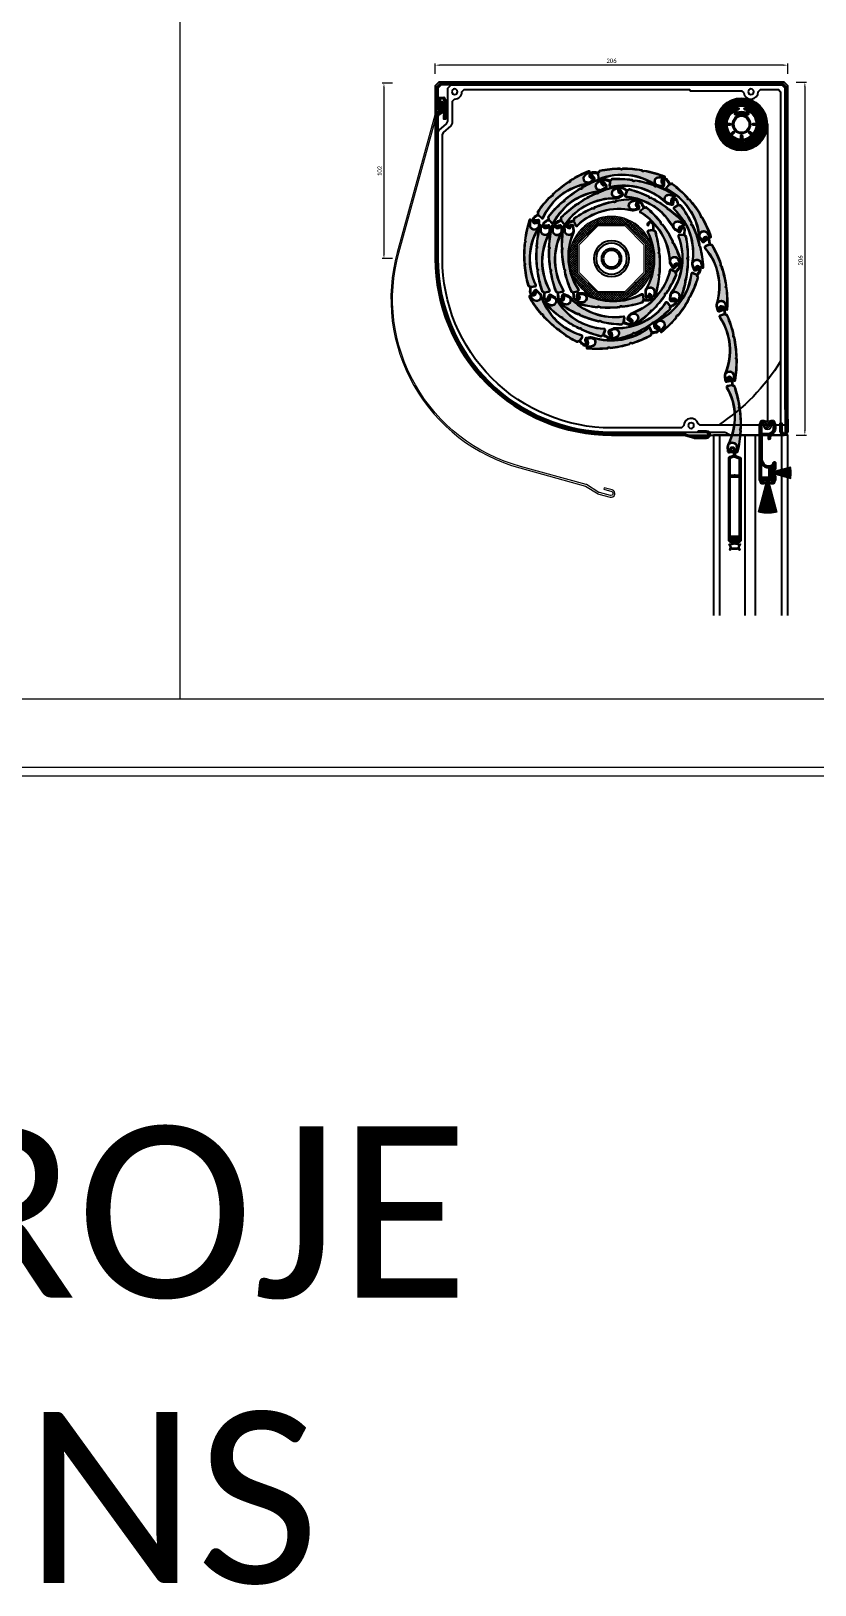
# Model space of a CAD drawing. Header units: millimetres. Extents: x 0 to 7790, y 0 to 17467.
# Drawn here: x 458 to 916, y 11000 to 11908 of the extents above; entities that cross this region are included whole.
import ezdxf

# ---------------------------------------------------------------- set-up
doc = ezdxf.new("R2010")
doc.units = ezdxf.units.MM
doc.header["$PDMODE"] = 35
doc.layers.get('0').update_dxf_attribs({"lineweight": 15})
for name, color, linetype, lineweight in [('_MB_kreskowanie_konstrukcje_0.09', 250, 'Continuous', 9), ('_MB_kreskowanie_pancerz_0.09', 137, 'Continuous', 9), ('_MB_kreskowanie_profile_0.09', 7, 'Continuous', 9), ('_MB_kreskowanie_tworzywo_0.09', 34, 'Continuous', 9), ('_MB_kreskowanie_uszczelki_0.09', 252, 'Continuous', 9), ('_MB_profile_0.25', 7, 'Continuous', 25), ('_MB_profile_stal_0.15', 181, 'Continuous', 15), ('_MB_profile_tworzywo_0.15', 33, 'Continuous', 15), ('_MB_ramka_0.15', 124, 'Continuous', 15), ('_MB_siatka_moskitiery_0.09', 141, 'Continuous', 9), ('_MB_solid', 7, 'Continuous', 9), ('_MB_tekst_0.25', 40, 'Continuous', 25), ('_MB_uszczelki_0.15', 140, 'Continuous', 15), ('_MB_wymiar_detal_0.09', 94, 'Continuous', 9)]:
    doc.layers.add(name, color=color, linetype=linetype, lineweight=lineweight)
doc.layers.add('_MB_pomocnicze_niedrukowane', color=220, linetype='Continuous', lineweight=15, plot=False)
doc.styles.add('_MB_Calibri_Light_2.5', font='calibril.ttf', dxfattribs={"height": 2.5})
doc.dimstyles.new('_MB_detal', dxfattribs={"dimscale": 10, "dimtxt": 2.5, "dimasz": 2.5, "dimexe": 1, "dimexo": 1, "dimgap": 1.25, "dimtad": 1, "dimdsep": 46, "dimtxsty": '_MB_Calibri_Light_2.5', "dimcen": -2.5, "dimclrd": 256, "dimclre": 256, "dimclrt": 40, "dimazin": 0, "dimtfac": 0.2, "dimtmove": 1, "dimatfit": 1, "dimfxl": 5, "dimfxlon": 1, "dimtolj": 1, "dimlwd": -1, "dimlwe": -1, "dimarcsym": 0})

# ---------------------------------------------------------------- blocks, each defined once
blk = doc.blocks.new('*D443')
at = {"layer": '_MB_wymiar_detal_0.09', "transparency": 16777216}
for p, q in [((905.39, 11878.01), (911.39, 11878.01)), ((910.39, 11875.51), (910.39, 11674.51)), ((905.39, 11672.01), (911.39, 11672.01))]:
    blk.add_line(p, q, dxfattribs=at)
for points in [[(909.97, 11875.51), (910.8, 11875.51), (910.39, 11878.01)], [(909.97, 11674.51), (910.8, 11674.51), (910.39, 11672.01)]]:
    blk.add_solid(points, dxfattribs=at)
at = {"layer": 'Defpoints', "color": 0, "transparency": 16777216}
for p in [(898.39, 11878.01), (898.19, 11672.01), (910.39, 11672.01)]:
    blk.add_point(p, dxfattribs=at)
at = {"layer": '_MB_wymiar_detal_0.09', "color": 40, "transparency": 16777216, "insert": (907.86, 11773.96), "char_height": 2.5, "attachment_point": 5, "rotation": 90, "style": '_MB_Calibri_Light_2.5'}
blk.add_mtext('206', dxfattribs=at)
blk = doc.blocks.new('*D444')
at = {"layer": '_MB_wymiar_detal_0.09', "transparency": 16777216}
for p, q in [((694.39, 11883.01), (694.39, 11889.01)), ((897.89, 11888.01), (696.89, 11888.01)), ((900.39, 11883.01), (900.39, 11889.01))]:
    blk.add_line(p, q, dxfattribs=at)
for points in [[(696.89, 11888.43), (696.89, 11887.59), (694.39, 11888.01)], [(897.89, 11888.43), (897.89, 11887.59), (900.39, 11888.01)]]:
    blk.add_solid(points, dxfattribs=at)
at = {"layer": 'Defpoints', "color": 0, "transparency": 16777216}
for p in [(694.39, 11888.01), (694.39, 11876.01), (900.39, 11876.01)]:
    blk.add_point(p, dxfattribs=at)
at = {"layer": '_MB_wymiar_detal_0.09', "color": 40, "transparency": 16777216, "insert": (797.39, 11890.54), "char_height": 2.5, "attachment_point": 5, "style": '_MB_Calibri_Light_2.5'}
blk.add_mtext('206', dxfattribs=at)
blk = doc.blocks.new('*D445')
at = {"layer": '_MB_wymiar_detal_0.09', "transparency": 16777216}
for p, q in [((669.39, 11877.46), (663.39, 11877.46)), ((664.39, 11874.96), (664.39, 11777.51)), ((669.39, 11775.01), (663.39, 11775.01))]:
    blk.add_line(p, q, dxfattribs=at)
for points in [[(663.97, 11874.96), (664.8, 11874.96), (664.39, 11877.46)], [(663.97, 11777.51), (664.8, 11777.51), (664.39, 11775.01)]]:
    blk.add_solid(points, dxfattribs=at)
at = {"layer": 'Defpoints', "color": 0, "transparency": 16777216}
for p in [(698.89, 11877.46), (664.39, 11775.01), (694.94, 11775.01)]:
    blk.add_point(p, dxfattribs=at)
at = {"layer": '_MB_wymiar_detal_0.09', "color": 40, "transparency": 16777216, "insert": (661.86, 11826.23), "char_height": 2.5, "attachment_point": 5, "rotation": 90, "style": '_MB_Calibri_Light_2.5'}
blk.add_mtext('102', dxfattribs=at)
blk = doc.blocks.new("-BSP'205")
at = {"layer": '_MB_profile_0.25'}
blk.add_lwpolyline([(2.5, -206), (2, -206), (0, -204), (0, -2), (2, 0), (204, 0), (206, -2), (206, -103, -0.414214), (103, -206), (33.63, -206)], format="xyb", close=True, dxfattribs=at)
for points in [[(33.9, -206), (34.13, -205.87), (36.27, -204.63), (36.77, -204.5), (103, -204.5, 0.414214), (204.5, -103), (204.5, -29.55), (203.81, -28.03), (199.39, -24.23), (198.7, -22.71), (198.7, -3.5), (196.7, -1.5), (54.7, -1.5), (3.5, -1.5), (1.5, -3.5), (1.5, -27.3), (1.5, -205.5)], [(1.5, -200.22), (51.15, -200.22), (52.39, -199.28, -0.86563), (60.78, -200.5), (62.08, -201.82), (103, -201.82, 0.414214), (201.82, -103), (201.82, -30.78), (201.12, -29.26), (196.71, -25.46), (196.02, -23.94), (196.02, -11.08), (194.7, -9.78, -0.414214), (190.42, -5.5), (189.12, -4.18), (57.48, -4.18), (57.28, -4.38), (57.28, -4.78), (57.08, -4.98), (27.03, -4.98), (25.74, -6.1, -0.931945), (17.22, -5.5), (15.92, -4.18), (5.48, -4.18), (4.18, -5.48), (4.18, -24.52), (4.18, -200.22)], [(4.18, -162.9), (4.25, -162.9, 0.114034), (40.54, -200.15), (40.54, -200.22)]]:
    blk.add_lwpolyline(points, format="xyb", dxfattribs=at)
for centre, radius in [((21.5, -5.5), 1.65), ((194.7, -5.5), 1.65), ((103, -103), 10.4), ((103, -103), 9), ((103, -103), 5.9), ((103, -103), 4.81), ((56.5, -200.5), 1.65)]:
    blk.add_circle(centre, radius, dxfattribs=at)
blk.add_ellipse((2.03, -200.82), major_axis=(-0.224, 0.448), ratio=0.999239, start_param=5.819964, end_param=5.836808, dxfattribs=at)
blk = doc.blocks.new("-SK'G'205_a")
at = {"layer": '_MB_kreskowanie_profile_0.09'}
h = blk.add_hatch(dxfattribs=at)
h.set_pattern_fill('JIS_WOOD', color=256, scale=0.5)
h.set_pattern_definition([(45, (-102.45, 102.45), (-25, 25), [])])
edge = h.paths.add_edge_path()
edge.add_line((101.5, 99.5), (101.5, 86.95))
edge.add_line((101.5, 86.95), (101.19, 86.46))
edge.add_line((101.19, 86.46), (100.61, 86.52))
edge.add_line((100.61, 86.52), (100.41, 87.07))
edge.add_line((100.41, 87.07), (101.44, 91.73))
edge.add_line((101.44, 91.73), (100.53, 94.18))
edge.add_line((100.53, 94.18), (97.93, 94.35))
edge.add_line((97.93, 94.35), (96.71, 92.04))
edge.add_line((96.71, 92.04), (96.99, 81.44))
edge.add_line((96.99, 81.44), (97.94, 81.47))
edge.add_line((97.94, 81.47), (97.66, 92.07))
edge.add_line((97.66, 92.07), (98.39, 93.52))
edge.add_line((98.39, 93.52), (99.97, 93.41))
edge.add_line((99.97, 93.41), (100.52, 91.94))
edge.add_line((100.52, 91.94), (99.49, 87.27))
edge.add_arc((100.95, 86.95), 1.5, 167.53933, 360)
edge.add_line((102.45, 86.95), (102.45, 99.89))
edge.add_line((102.45, 99.89), (99.89, 102.45))
edge.add_line((99.89, 102.45), (-99.89, 102.45))
edge.add_line((-99.89, 102.45), (-102.45, 99.89))
edge.add_line((-102.45, 99.89), (-102.45, -86.81))
edge.add_line((-102.45, -86.81), (-102.45, -86.83))
edge.add_line((-102.45, -86.83), (-102.92, -93.5))
edge.add_line((-102.92, -93.5), (-103, -94.05))
edge.add_line((-103, -94.05), (-103, -100.8))
edge.add_arc((-100.8, -100.8), 2.2, 180, 360)
edge.add_line((-98.6, -100.8), (-98.6, -96))
edge.add_line((-98.6, -96), (-99.55, -96))
edge.add_line((-99.55, -96), (-99.55, -100.8))
edge.add_line((-99.55, -100.8), (-100.18, -101.88))
edge.add_line((-100.18, -101.88), (-101.43, -101.88))
edge.add_line((-101.43, -101.88), (-102.05, -100.8))
edge.add_line((-102.05, -100.8), (-102.05, -94.05))
edge.add_line((-102.05, -94.05), (-102.01, -93.77))
edge.add_line((-102.01, -93.77), (-101.54, -87.1))
edge.add_line((-101.54, -87.1), (-101.5, -86.81))
edge.add_line((-101.5, -86.81), (-101.5, 99.5))
edge.add_line((-101.5, 99.5), (-99.5, 101.5))
edge.add_line((-99.5, 101.5), (99.5, 101.5))
edge.add_line((99.5, 101.5), (101.5, 99.5))
at = {"layer": '_MB_solid'}
h = blk.add_hatch(color=256, dxfattribs=at)
h.dxf.hatch_style = 1
edge = h.paths.add_edge_path()
edge.add_line((101.5, 99.5), (101.5, 86.95))
edge.add_line((101.5, 86.95), (101.19, 86.46))
edge.add_line((101.19, 86.46), (100.61, 86.52))
edge.add_line((100.61, 86.52), (100.41, 87.07))
edge.add_line((100.41, 87.07), (101.44, 91.73))
edge.add_line((101.44, 91.73), (100.53, 94.18))
edge.add_line((100.53, 94.18), (97.93, 94.35))
edge.add_line((97.93, 94.35), (96.71, 92.04))
edge.add_line((96.71, 92.04), (96.99, 81.44))
edge.add_line((96.99, 81.44), (97.94, 81.47))
edge.add_line((97.94, 81.47), (97.66, 92.07))
edge.add_line((97.66, 92.07), (98.39, 93.52))
edge.add_line((98.39, 93.52), (99.97, 93.41))
edge.add_line((99.97, 93.41), (100.52, 91.94))
edge.add_line((100.52, 91.94), (99.49, 87.27))
edge.add_arc((100.95, 86.95), 1.5, 167.53933, 360)
edge.add_line((102.45, 86.95), (102.45, 99.89))
edge.add_line((102.45, 99.89), (99.89, 102.45))
edge.add_line((99.89, 102.45), (-99.89, 102.45))
edge.add_line((-99.89, 102.45), (-102.45, 99.89))
edge.add_line((-102.45, 99.89), (-102.45, -86.81))
edge.add_line((-102.45, -86.81), (-102.45, -86.83))
edge.add_line((-102.45, -86.83), (-102.92, -93.5))
edge.add_line((-102.92, -93.5), (-103, -94.05))
edge.add_line((-103, -94.05), (-103, -100.8))
edge.add_arc((-100.8, -100.8), 2.2, 180, 360)
edge.add_line((-98.6, -100.8), (-98.6, -96))
edge.add_line((-98.6, -96), (-99.55, -96))
edge.add_line((-99.55, -96), (-99.55, -100.8))
edge.add_line((-99.55, -100.8), (-100.18, -101.88))
edge.add_line((-100.18, -101.88), (-101.43, -101.88))
edge.add_line((-101.43, -101.88), (-102.05, -100.8))
edge.add_line((-102.05, -100.8), (-102.05, -94.05))
edge.add_line((-102.05, -94.05), (-102.01, -93.77))
edge.add_line((-102.01, -93.77), (-101.54, -87.1))
edge.add_line((-101.54, -87.1), (-101.5, -86.81))
edge.add_line((-101.5, -86.81), (-101.5, 99.5))
edge.add_line((-101.5, 99.5), (-99.5, 101.5))
edge.add_line((-99.5, 101.5), (99.5, 101.5))
edge.add_line((99.5, 101.5), (101.5, 99.5))
at = {"layer": '_MB_profile_0.25'}
blk.add_lwpolyline([(-102.92, -93.5), (-103, -94.05), (-103, -100.8, 1), (-98.6, -100.8), (-98.6, -96), (-99.55, -96), (-99.55, -100.8), (-100.18, -101.88), (-101.43, -101.88), (-102.05, -100.8), (-102.05, -94.05), (-102.01, -93.77), (-101.54, -87.1), (-101.5, -86.81), (-101.5, 99.5), (-99.5, 101.5), (99.5, 101.5), (101.5, 99.5), (101.5, 86.95), (101.19, 86.46), (100.61, 86.52), (100.41, 87.07), (101.44, 91.73), (100.53, 94.18), (97.93, 94.35), (96.71, 92.04), (96.99, 81.44), (97.94, 81.47), (97.66, 92.07), (98.39, 93.52), (99.97, 93.41), (100.52, 91.94), (99.49, 87.27, 1.115112), (102.45, 86.95), (102.45, 99.89), (99.89, 102.45), (-99.89, 102.45), (-102.45, 99.89), (-102.45, -86.81), (-102.45, -86.83)], format="xyb", close=True, dxfattribs=at)
blk = doc.blocks.new("-SKP'D'205")
at = {"layer": '_MB_kreskowanie_profile_0.09'}
h = blk.add_hatch(dxfattribs=at)
h.set_pattern_fill('JIS_WOOD', color=256, scale=0.5)
h.paths.add_polyline_path([(102.45, 83.06, 0.267949), (101.47, 84.75), (99.75, 85.75, -0.300966), (99.35, 86.54), (99.99, 91.76), (99.05, 91.87), (98.41, 86.65, 0.300966), (99.27, 84.92), (101, 83.93, -0.267949), (101.5, 83.06), (101.5, 0, -0.414214), (0, -101.5), (-39.81, -101.5), (-40.1, -101.54), (-48.32, -103.96), (-48.6, -104), (-55.35, -104), (-56.43, -103.37), (-56.43, -102.12), (-55.35, -101.5), (-50.55, -101.5), (-50.55, -100.55), (-55.35, -100.55, 1), (-55.35, -104.95), (-48.6, -104.95), (-48.05, -104.87), (-39.82, -102.45), (0, -102.45, 0.414214), (102.45, 0)])
at = {"layer": '_MB_solid'}
h = blk.add_hatch(color=256, dxfattribs=at)
h.dxf.hatch_style = 1
h.paths.add_polyline_path([(102.45, 83.06, 0.267949), (101.47, 84.75), (99.75, 85.75, -0.300966), (99.35, 86.54), (99.99, 91.76), (99.05, 91.87), (98.41, 86.65, 0.300966), (99.27, 84.92), (101, 83.93, -0.267949), (101.5, 83.06), (101.5, 0, -0.414214), (0, -101.5), (-39.81, -101.5), (-40.1, -101.54), (-48.32, -103.96), (-48.6, -104), (-55.35, -104), (-56.43, -103.37), (-56.43, -102.12), (-55.35, -101.5), (-50.55, -101.5), (-50.55, -100.55), (-55.35, -100.55, 1), (-55.35, -104.95), (-48.6, -104.95), (-48.05, -104.87), (-39.82, -102.45), (0, -102.45, 0.414214), (102.45, 0)])
at = {"layer": '_MB_profile_0.25'}
blk.add_lwpolyline([(-50.55, -100.55), (-55.35, -100.55, 1), (-55.35, -104.95), (-48.6, -104.95), (-48.05, -104.87), (-39.83, -102.45), (-39.81, -102.45), (0, -102.45, 0.414214), (102.45, 0), (102.45, 83.06, 0.267949), (101.47, 84.75), (99.75, 85.75, -0.300966), (99.35, 86.54), (99.99, 91.76), (99.05, 91.87), (98.41, 86.65, 0.300966), (99.27, 84.92), (101, 83.93, -0.267949), (101.5, 83.06), (101.5, 0, -0.414214), (0, -101.5), (-39.81, -101.5), (-40.1, -101.54), (-48.32, -103.96), (-48.6, -104), (-55.35, -104), (-56.43, -103.37), (-56.43, -102.12), (-55.35, -101.5), (-50.55, -101.5)], format="xyb", close=True, dxfattribs=at)
blk = doc.blocks.new('-LDSM1200')
at = {"layer": '_MB_kreskowanie_uszczelki_0.09', "transparency": 33554687}
h = blk.add_hatch(dxfattribs=at)
h.set_pattern_fill('DOTS', color=256, scale=0.2, angle=45)
h.set_pattern_definition([(45, (17140.39994, -3396.97858), (-0.1122532015, 0.3367596045), [0, -0.3175])])
h.paths.add_polyline_path([(0, 2.4), (-1, 2.4), (-1, -2.4), (0, -2.4)])
at = {"layer": '_MB_uszczelki_0.15'}
for p, q in [((-1, 0.04), (-12, 0.24)), ((-1, 0), (-12, 0)), ((-1, 0), (-12, 0)), ((-1, 0.08), (-11.99, 0.49)), ((-1, 0.12), (-11.98, 0.73)), ((-0.99, 0.16), (-11.96, 0.98)), ((-0.99, 0.2), (-11.94, 1.22)), ((-0.99, 0.24), (-11.92, 1.47)), ((-0.98, 0.27), (-11.89, 1.71)), ((-0.98, 0.31), (-11.85, 1.95)), ((-1, 0.36), (-11.81, 2.19)), ((-1, 0.4), (-11.77, 2.44)), ((-1, 0.44), (-11.72, 2.68)), ((-1, 0.48), (-11.67, 2.92)), ((-1, 0.52), (-11.61, 3.15)), ((-1, 0.56), (-11.55, 3.39)), ((-1, -0.04), (-12, -0.24)), ((-1, -0.08), (-11.99, -0.49)), ((-1, -0.12), (-11.98, -0.73)), ((-0.99, -0.16), (-11.96, -0.98)), ((-0.99, -0.2), (-11.94, -1.22)), ((-0.99, -0.24), (-11.92, -1.47)), ((-0.98, -0.27), (-11.89, -1.71)), ((-0.98, -0.31), (-11.85, -1.95)), ((-1, -0.36), (-11.81, -2.19)), ((-1, -0.4), (-11.77, -2.44)), ((-1, -0.44), (-11.72, -2.68)), ((-1, -0.48), (-11.67, -2.92)), ((-1, -0.52), (-11.61, -3.15)), ((-1, -0.56), (-11.55, -3.39))]:
    blk.add_line(p, q, dxfattribs=at)
blk.add_lwpolyline([(-1, 2.4), (-1, -2.4), (0, -2.4), (0, 2.4)], close=True, dxfattribs=at)
blk = doc.blocks.new('-LDSM2000')
at = {"layer": '_MB_kreskowanie_uszczelki_0.09', "transparency": 33554687}
h = blk.add_hatch(dxfattribs=at)
h.set_pattern_fill('DOTS', color=256, scale=0.2, angle=45)
h.paths.add_polyline_path([(2.4, 0), (-2.4, 0), (-2.4, -1), (2.4, -1)])
at = {"layer": '_MB_uszczelki_0.15'}
for p, q in [((-0.56, -1), (-5.46, -19.28)), ((-0.52, -1), (-5.08, -19.38)), ((-0.48, -1), (-4.7, -19.47)), ((-0.44, -1), (-4.31, -19.56)), ((-0.4, -1), (-3.92, -19.63)), ((-0.36, -1), (-3.53, -19.7)), ((-0.32, -1), (-3.14, -19.76)), ((-0.28, -1), (-2.75, -19.82)), ((-0.24, -1), (-2.36, -19.87)), ((-0.2, -1), (-1.97, -19.91)), ((-0.16, -1), (-1.58, -19.94)), ((-0.12, -1), (-1.18, -19.97)), ((-0.08, -1), (-0.79, -19.99)), ((-0.04, -1), (-0.39, -20)), ((0, -1), (0, -20)), ((0, -1), (0, -20)), ((0.04, -1), (0.39, -20)), ((0.08, -1), (0.79, -19.99)), ((0.12, -1), (1.18, -19.97)), ((0.16, -1), (1.58, -19.94)), ((0.2, -1), (1.97, -19.91)), ((0.24, -1), (2.36, -19.87)), ((0.28, -1), (2.75, -19.82)), ((0.32, -1), (3.14, -19.76)), ((0.36, -1), (3.53, -19.7)), ((0.4, -1), (3.92, -19.63)), ((0.44, -1), (4.31, -19.56)), ((0.48, -1), (4.7, -19.47)), ((0.52, -1), (5.08, -19.38)), ((0.56, -1), (5.46, -19.28))]:
    blk.add_line(p, q, dxfattribs=at)
blk.add_lwpolyline([(-2.4, -1), (2.4, -1), (2.4, 0), (-2.4, 0)], close=True, dxfattribs=at)
blk = doc.blocks.new('-LDSMMKT')
at = {"layer": '_MB_kreskowanie_profile_0.09', "transparency": 33554687}
h = blk.add_hatch(dxfattribs=at)
h.set_pattern_fill('JIS_WOOD', color=256, scale=0.125)
h.set_pattern_definition([(45, (3858.51457, -1342.44006), (-0.0624999999, 0.0624999999), [])])
h.paths.add_polyline_path([(-0.19, -6.33, -0.27331), (-0.48, -5.92), (-0.56, -5.81), (-0.69, -5.81), (-0.76, -5.93), (-0.76, -6.88), (-0.69, -7), (-0.55, -7), (-0.48, -6.88), (-0.48, -6.69), (-0.08, -6.69), (-0.08, -8.09), (-0.48, -8.09), (-0.48, -7.91), (-0.55, -7.79), (-0.69, -7.79), (-0.76, -7.91), (-0.76, -8.37), (-0.75, -8.42), (-0.53, -9), (-0.46, -9.04), (-0.12, -9.04), (0, -8.97), (0, -8.84), (-0.12, -8.77), (-0.31, -8.77), (-0.31, -8.37), (1.09, -8.37), (1.09, -8.77), (0.91, -8.77), (0.79, -8.84), (0.79, -8.97), (0.91, -9.04), (1.24, -9.04), (1.31, -9), (1.54, -8.42), (1.54, -8.37), (1.54, -0.47), (1.54, -0.42), (1.31, 0.16), (1.24, 0.21), (0.91, 0.21), (0.79, 0.14), (0.79, 0), (0.91, -0.07), (1.1, -0.07), (1.27, -0.49), (1.27, -1.67), (0.24, -1.67, -0.414214), (-0.48, -0.94), (-0.48, -0.49), (-0.32, -0.07), (-0.12, -0.07), (0, 0), (0, 0.14), (-0.12, 0.21), (-0.46, 0.21), (-0.53, 0.16), (-0.75, -0.42), (-0.76, -0.47), (-0.76, -0.94, 0.267949), (-0.26, -1.81, -0.267949), (-0.01, -2.24), (-0.01, -2.37), (0.05, -2.51), (0.19, -2.57), (0.22, -2.57), (0.27, -2.52), (0.27, -1.94), (1.22, -1.94), (1.22, -5.42, -0.542272)])
h.paths.add_polyline_path([(0.19, -6.69, 0.25194), (1.27, -6.14), (1.27, -8.09), (0.19, -8.09)], flags=16)
at = {"layer": '_MB_solid', "transparency": 33554687}
h = blk.add_hatch(color=256, dxfattribs=at)
h.dxf.hatch_style = 1
h.paths.add_polyline_path([(0.24, -1.67, -0.414214), (-0.48, -0.94), (-0.48, -0.49), (-0.32, -0.07), (-0.12, -0.07), (0, 0), (0, 0.14), (-0.12, 0.21), (-0.46, 0.21), (-0.53, 0.16), (-0.75, -0.42), (-0.76, -0.47), (-0.76, -0.94, 0.267949), (-0.26, -1.81, -0.267949), (-0.01, -2.24), (-0.01, -2.37), (0.05, -2.51), (0.19, -2.57), (0.22, -2.57), (0.27, -2.52), (0.27, -1.94), (1.22, -1.94), (1.22, -5.42, -0.542272), (-0.19, -6.33, -0.27331), (-0.48, -5.92), (-0.56, -5.81), (-0.69, -5.81), (-0.76, -5.93), (-0.76, -6.88), (-0.69, -7), (-0.55, -7), (-0.48, -6.88), (-0.48, -6.69), (-0.08, -6.69), (-0.08, -8.09), (-0.48, -8.09), (-0.48, -7.91), (-0.55, -7.79), (-0.69, -7.79), (-0.76, -7.91), (-0.76, -8.37), (-0.75, -8.42), (-0.53, -9), (-0.46, -9.04), (-0.12, -9.04), (0, -8.97), (0, -8.84), (-0.12, -8.77), (-0.31, -8.77), (-0.31, -8.37), (1.09, -8.37), (1.09, -8.77), (0.91, -8.77), (0.79, -8.84), (0.79, -8.97), (0.91, -9.04), (1.24, -9.04), (1.31, -9), (1.54, -8.42), (1.54, -8.37), (1.54, -0.47), (1.54, -0.42), (1.31, 0.16), (1.24, 0.21), (0.91, 0.21), (0.79, 0.14), (0.79, 0), (0.91, -0.07), (1.1, -0.07), (1.27, -0.49), (1.27, -1.67)])
h.paths.add_polyline_path([(1.27, -6.14), (1.27, -8.09), (0.19, -8.09), (0.19, -6.69, 0.25194)], flags=16)
at = {"layer": '_MB_profile_0.25'}
for points in [[(1.22, -5.42, -0.542272), (-0.19, -6.33, -0.27331), (-0.48, -5.92), (-0.56, -5.81), (-0.69, -5.81), (-0.76, -5.93), (-0.76, -6.88), (-0.69, -7), (-0.55, -7), (-0.48, -6.88), (-0.48, -6.69), (-0.08, -6.69), (-0.08, -8.09), (-0.48, -8.09), (-0.48, -7.91), (-0.55, -7.79), (-0.69, -7.79), (-0.76, -7.91), (-0.76, -8.37), (-0.75, -8.42), (-0.53, -9), (-0.46, -9.04), (-0.12, -9.04), (0, -8.97), (0, -8.84), (-0.12, -8.77), (-0.31, -8.77), (-0.31, -8.37), (1.09, -8.37), (1.09, -8.77), (0.91, -8.77), (0.79, -8.84), (0.79, -8.97), (0.91, -9.04), (1.24, -9.04), (1.31, -9), (1.54, -8.42), (1.54, -8.37), (1.54, -0.47), (1.54, -0.42), (1.31, 0.16), (1.24, 0.21), (0.91, 0.21), (0.79, 0.14), (0.79, 0), (0.91, -0.07), (1.1, -0.07), (1.27, -0.49), (1.27, -1.67), (0.24, -1.67, -0.414214), (-0.48, -0.94), (-0.48, -0.49), (-0.32, -0.07), (-0.12, -0.07), (0, 0), (0, 0.14), (-0.12, 0.21), (-0.46, 0.21), (-0.53, 0.16), (-0.75, -0.42), (-0.76, -0.47), (-0.76, -0.94, 0.267949), (-0.26, -1.81, -0.267949), (-0.01, -2.24), (-0.01, -2.37), (0.05, -2.51), (0.19, -2.57), (0.22, -2.57), (0.27, -2.52), (0.27, -1.94), (1.22, -1.94)], [(0.19, -6.69), (0.19, -8.09), (1.27, -8.09), (1.27, -6.14, -0.25194)]]:
    blk.add_lwpolyline(points, format="xyb", close=True, dxfattribs=at)
at = {"xscale": 0.25, "yscale": 0.25, "zscale": 0.25}
for name, p in [('-LDSM1200', (-0.11, -7.39)), ('-LDSM2000', (0.39, -8.37))]:
    blk.add_blockref(name, p, dxfattribs=at)
blk = doc.blocks.new('-ZMKT_SKP_SIATKA')
at = {"layer": '_MB_kreskowanie_profile_0.09'}
h = blk.add_hatch(dxfattribs=at)
h.set_pattern_fill('JIS_WOOD', color=256, scale=0.5)
h.set_pattern_definition([(45, (-948.3354, -1726.18995), (-0.25, 0.25), [])])
h.paths.add_polyline_path([(2.12, 9.62), (1.65, 9.37), (1.59, 8.86), (1.98, 8.52), (2.87, 8.27), (3, 8.08), (3, 7.12), (2.73, 6.93, 0.189584), (-2.73, 6.93), (-3, 7.12), (-3, 8.08), (-2.87, 8.27), (-1.98, 8.52), (-1.58, 8.87), (-1.65, 9.38), (-2.12, 9.62, 0.123462), (-6.41, 7.48, 0.292274), (-9.48, -2.67, 0.253388), (-2.94, -9.4, 0.295398), (7.37, -6.53, 0.269947), (9.32, 3.19, 0.26189)])
h.paths.add_polyline_path([(4, 6.91), (4.77, 7.33, -0.221613), (8.69, 1.06), (8.19, 0.5), (6.75, 0.5), (6.32, 0.25), (6.32, -0.25), (6.75, -0.5), (8.19, -0.5), (8.69, -1.06, -0.136428), (6.89, -5.39), (6.14, -5.44), (5.13, -4.42), (4.64, -4.29), (4.29, -4.64), (4.42, -5.13), (5.44, -6.14), (5.39, -6.89, -0.136431), (1.06, -8.69), (0.5, -8.19), (0.5, -6.75), (0.25, -6.32), (-0.25, -6.32), (-0.5, -6.75), (-0.5, -8.19), (-1.06, -8.69, -0.136431), (-5.39, -6.89), (-5.44, -6.14), (-4.42, -5.13), (-4.29, -4.64), (-4.64, -4.29), (-5.13, -4.42), (-6.14, -5.44), (-6.89, -5.39, -0.136431), (-8.69, -1.06), (-8.19, -0.5), (-6.75, -0.5), (-6.32, -0.25), (-6.32, 0.25), (-6.75, 0.5), (-8.19, 0.5), (-8.69, 1.06, -0.221613), (-4.77, 7.33), (-4, 6.91), (-4, 5.77), (-3.24, 5.34, -0.279515), (3.24, 5.34), (4, 5.77)], flags=16)
h.paths.add_polyline_path([(5.5, 0, -1), (-5.5, 0, -1)], flags=0)
h.paths.add_polyline_path([(5, 0, -1), (-5, 0, -1)], flags=0)
h.paths.add_polyline_path([(4.49, 0, -1), (-4.49, 0, -1)], flags=0)
at = {"layer": '_MB_kreskowanie_tworzywo_0.09', "transparency": 33554687}
h = blk.add_hatch(dxfattribs=at)
h.set_pattern_fill('NET', color=256, scale=0.3, angle=45)
h.set_pattern_definition([(45, (-818.2728, -785.7955), (-0.6735192, 0.6735192), []), (135, (-818.2728, -785.7955), (-0.6735192, -0.6735192), [])])
h.paths.add_polyline_path([(-12.73, -175.71, 1), (-17.65, -175.71, 1)])
at = {"layer": '_MB_solid'}
h = blk.add_hatch(color=256, dxfattribs=at)
h.dxf.hatch_style = 1
h.paths.add_polyline_path([(2.12, 9.62), (1.65, 9.37), (1.59, 8.86), (1.98, 8.52), (2.87, 8.27), (3, 8.08), (3, 7.12), (2.73, 6.93, 0.189584), (-2.73, 6.93), (-3, 7.12), (-3, 8.08), (-2.87, 8.27), (-1.98, 8.52), (-1.58, 8.87), (-1.65, 9.38), (-2.12, 9.62, 0.123462), (-6.41, 7.48, 0.292274), (-9.48, -2.67, 0.253388), (-2.94, -9.4, 0.295398), (7.37, -6.53, 0.269947), (9.32, 3.19, 0.26189)])
h.paths.add_polyline_path([(3.24, 5.34), (4, 5.77), (4, 6.91), (4.77, 7.33, -0.221613), (8.69, 1.06), (8.19, 0.5), (6.75, 0.5), (6.32, 0.25), (6.32, -0.25), (6.75, -0.5), (8.19, -0.5), (8.69, -1.06, -0.136428), (6.89, -5.39), (6.14, -5.44), (5.13, -4.42), (4.64, -4.29), (4.29, -4.64), (4.42, -5.13), (5.44, -6.14), (5.39, -6.89, -0.136431), (1.06, -8.69), (0.5, -8.19), (0.5, -6.75), (0.25, -6.32), (-0.25, -6.32), (-0.5, -6.75), (-0.5, -8.19), (-1.06, -8.69, -0.136431), (-5.39, -6.89), (-5.44, -6.14), (-4.42, -5.13), (-4.29, -4.64), (-4.64, -4.29), (-5.13, -4.42), (-6.14, -5.44), (-6.89, -5.39, -0.136431), (-8.69, -1.06), (-8.19, -0.5), (-6.75, -0.5), (-6.32, -0.25), (-6.32, 0.25), (-6.75, 0.5), (-8.19, 0.5), (-8.69, 1.06, -0.221613), (-4.77, 7.33), (-4, 6.91), (-4, 5.77), (-3.24, 5.34, -0.279515)], flags=16)
h.paths.add_polyline_path([(5.5, 0, -1), (-5.5, 0, -1)], flags=0)
h.paths.add_polyline_path([(5, 0, -1), (-5, 0, -1)], flags=0)
h.paths.add_polyline_path([(4.49, 0, -1), (-4.49, 0, -1)], flags=0)
at = {"layer": '_MB_profile_0.25'}
blk.add_lwpolyline([(2.12, 9.62), (1.65, 9.37), (1.59, 8.86), (1.98, 8.52), (2.87, 8.27), (3, 8.08), (3, 7.12), (2.73, 6.93, 0.189584), (-2.73, 6.93), (-3, 7.12), (-3, 8.08), (-2.87, 8.27), (-1.98, 8.52), (-1.58, 8.87), (-1.65, 9.38), (-2.12, 9.62, 0.123462), (-6.41, 7.48, 0.292274), (-9.48, -2.67, 0.253388), (-2.94, -9.4, 0.295398), (7.37, -6.53, 0.269947), (9.32, 3.19, 0.26189), (2.12, 9.62)], format="xyb", close=True, dxfattribs=at)
blk.add_lwpolyline([(1.06, -8.69), (0.5, -8.19), (0.5, -6.75), (0.25, -6.32), (-0.25, -6.32), (-0.5, -6.75), (-0.5, -8.19), (-1.06, -8.69, -0.136431), (-5.39, -6.89), (-5.44, -6.14), (-4.42, -5.13), (-4.29, -4.64), (-4.64, -4.29), (-5.13, -4.42), (-6.14, -5.44), (-6.89, -5.39, -0.136431), (-8.69, -1.06), (-8.19, -0.5), (-6.75, -0.5), (-6.32, -0.25), (-6.32, 0.25), (-6.75, 0.5), (-8.19, 0.5), (-8.69, 1.06, -0.221613), (-4.77, 7.33), (-4, 6.91), (-4, 5.77), (-3.24, 5.34, -0.279515), (3.24, 5.34), (4, 5.77), (4, 6.91), (4.77, 7.33, -0.221613), (8.69, 1.06), (8.19, 0.5), (6.75, 0.5), (6.32, 0.25), (6.32, -0.25), (6.75, -0.5), (8.19, -0.5), (8.69, -1.06, -0.136428), (6.89, -5.39), (6.14, -5.44), (5.13, -4.42), (4.64, -4.29), (4.29, -4.64), (4.42, -5.13), (5.44, -6.14), (5.39, -6.89, -0.136431), (1.06, -8.69, -0.065529)], format="xyb", dxfattribs=at)
at = {"layer": '_MB_profile_tworzywo_0.15'}
for centre, radius in [((0, 0), 5.5), ((0, 0), 5), ((0, 0), 4.49), ((-15.19, -175.71), 2.46)]:
    blk.add_circle(centre, radius, dxfattribs=at)
at = {"layer": '_MB_siatka_moskitiery_0.09'}
for points in [[(-15.35, 0), (-15.35, -172.98), (-15.35, -173.25)], [(-15.05, -3.02), (-15.05, -172.87), (-15.05, -173.25)]]:
    blk.add_lwpolyline(points, dxfattribs=at)
for radius in [15.35, 14.85, 14.35, 13.85, 13.35, 12.85, 12.35, 11.85, 11.35, 10.85, 10.35]:
    blk.add_circle((0, 0), radius, dxfattribs=at)
blk = doc.blocks.new('-ZMKT_SKP')
blk.add_blockref('-ZMKT_SKP_SIATKA', (0, 0))
at = {"xscale": 4, "yscale": 4, "zscale": 4}
blk.add_blockref('-LDSMMKT', (-16.75, -173.81), dxfattribs=at)
blk = doc.blocks.new("-PW'40")
at = {"layer": '_MB_kreskowanie_tworzywo_0.09', "transparency": 33554687}
h = blk.add_hatch(dxfattribs=at)
h.set_pattern_fill('NET', color=256, scale=0.3, angle=315)
h.set_pattern_definition([(315, (17544.3199, -3264.4483), (0.67351921, 0.67351921), []), (45, (17544.3199, -3264.4483), (-0.67351921, 0.67351921), [])])
h.paths.add_polyline_path([(-24.62, 1.72, 0.014468), (-24.68, -0.29, 0.994043), (24.68, 0, 0.965686)])
h.paths.add_polyline_path([(-8.28, 20), (8.28, 20), (20, 8.28), (20, -8.28), (8.28, -20), (-8.28, -20), (-20, -8.28), (-20, 8.28)], flags=16)
h.paths.add_polyline_path([(-7.91, 19.1), (7.91, 19.1), (19.1, 7.91), (19.1, -7.91), (7.91, -19.1), (-7.91, -19.1), (-19.1, -7.91), (-19.1, 7.91)], flags=0)
h.paths.add_polyline_path([(10.5, 0, -1), (-10.5, 0, -1)], flags=0)
h.paths.add_polyline_path([(9.1, 0, -1), (-9.1, 0, -1)], flags=0)
h.paths.add_polyline_path([(5.75, 0, -1), (-5.75, 0, -1)], flags=0)
h.paths.add_polyline_path([(5.61, 0, -1), (-5.61, 0, -1)], flags=0)
h.paths.add_polyline_path([(4.6, 0, -1), (-4.6, 0, -1)], flags=0)
at = {"layer": '_MB_profile_tworzywo_0.15'}
blk.add_lwpolyline([(8.28, 20), (20, 8.28), (20, -8.28), (8.28, -20), (-8.28, -20), (-20, -8.28), (-20, 8.28), (-8.28, 20)], close=True, dxfattribs=at)
blk.add_circle((0, 0), 24.68, dxfattribs=at)
blk = doc.blocks.new('-SW40')
at = {"layer": '_MB_kreskowanie_konstrukcje_0.09', "transparency": 33554687}
h = blk.add_hatch(dxfattribs=at)
h.set_pattern_fill('STEEL', color=256, scale=0.8)
h.set_pattern_definition([(45, (0, 0), (-179.6, 179.6), []), (45, (0, 127), (-179.6, 179.6), [])])
h.paths.add_polyline_path([(-8.28, 20), (-20, 8.28), (-20, -8.28), (-8.28, -20), (8.28, -20), (20, -8.28), (20, 8.28), (8.28, 20)])
h.paths.add_polyline_path([(7.91, 19.1), (19.1, 7.91), (19.1, -7.91), (7.91, -19.1), (-7.91, -19.1), (-19.1, -7.91), (-19.1, 7.91), (-7.91, 19.1)], flags=16)
at = {"layer": '_MB_profile_stal_0.15'}
for points in [[(8.28, 20), (20, 8.28), (20, -8.28), (8.28, -20), (-8.28, -20), (-20, -8.28), (-20, 8.28), (-8.28, 20)], [(7.91, 19.1), (19.1, 7.91), (19.1, -7.91), (7.91, -19.1), (-7.91, -19.1), (-19.1, -7.91), (-19.1, 7.91), (-7.91, 19.1)]]:
    blk.add_lwpolyline(points, close=True, dxfattribs=at)
blk = doc.blocks.new('-PA39')
at = {"layer": '_MB_kreskowanie_pancerz_0.09', "transparency": 33554585}
h = blk.add_hatch(color=256, dxfattribs=at)
h.dxf.hatch_style = 1
h.paths.add_polyline_path([(0.08, -3.92), (0.08, -3.56), (-0.21, -3.35), (-2.42, -2.96), (-2.89, -2.68), (-3.08, -2.17), (-3.08, -2.73), (-3.21, -3.09), (-3.5, -3.33), (-3.76, -3.38), (-4.03, -3.45), (-4.19, -3.68, 0.044368), (-6.5, -15.3), (-6.22, -15.9), (-6.22, -16.32), (-6.65, -16.94, 0.042294), (-6.63, -28.24), (-6.25, -28.78), (-6.2, -29.27), (-6.47, -29.88, 0.044817), (-4.07, -41.65), (-3.94, -41.78), (-3.76, -41.75), (-3.68, -41.57), (-3.9, -38.71, -0.766351), (1.06, -37.37, -0.253133)])
at = {"layer": '_MB_kreskowanie_profile_0.09', "transparency": 33554687}
h = blk.add_hatch(dxfattribs=at)
h.set_pattern_fill('JIS_WOOD', color=256, scale=0.5)
h.paths.add_polyline_path([(0.34, -4.05, 0.502547), (-0.16, -3.05), (-2.37, -2.66, -0.36397), (-2.78, -2.17), (-2.78, -0.04, -0.246375), (-1.96, 1.52, -0.481874), (-0.32, 1.02), (-0.6, 0.91), (-0.35, 0.3, 1.048388), (0.49, 0.63), (0.24, 1.25, 0.482214), (-2.31, 2.01, 0.245225), (-3.38, -0.04, 0.000007), (-3.38, -2.73, -0.412816), (-3.73, -3.08, 0.182105), (-4.25, -3.25, 0.150998), (-4.48, -3.59, 0.044662), (-6.8, -15.35), (-6.5, -16.03), (-6.52, -16.22), (-6.95, -16.84, 0.042903), (-6.92, -28.35), (-6.55, -28.87), (-6.51, -29.24), (-6.78, -29.84, 0.045251), (-4.36, -41.73, 0.854235), (-3.38, -41.6), (-3.59, -38.89, -0.436263), (-1.25, -36.35, -0.415132), (1.12, -38.71), (1.12, -40.99, -0.414214), (0.72, -41.39), (-1.41, -41.02, 1.095607), (-1.48, -41.81), (0.64, -41.99, 0.438424), (1.72, -40.99), (1.72, -38.71, 0.132077), (1.32, -37.22, -0.253143)])
h.paths.add_polyline_path([(1.06, -37.38, 0.766975), (-3.9, -38.71), (-3.68, -41.57), (-3.76, -41.75), (-3.94, -41.78), (-4.07, -41.65, -0.044817), (-6.47, -29.88), (-6.2, -29.27), (-6.25, -28.78), (-6.63, -28.24, -0.042294), (-6.65, -16.94), (-6.22, -16.32), (-6.22, -15.9), (-6.5, -15.3, -0.044368), (-4.19, -3.68), (-4.03, -3.45), (-3.76, -3.38), (-3.5, -3.33), (-3.21, -3.09), (-3.08, -2.73), (-3.08, -2.17), (-2.89, -2.68), (-2.42, -2.96), (-0.21, -3.35), (0.08, -3.56), (0.08, -3.92, 0.253165)], flags=16)
at = {"layer": '_MB_solid', "transparency": 33554687}
h = blk.add_hatch(color=256, dxfattribs=at)
h.dxf.hatch_style = 1
h.paths.add_polyline_path([(-2.78, -0.04, -0.246375), (-1.96, 1.52, -0.481874), (-0.32, 1.02), (-0.6, 0.91), (-0.35, 0.3, 1.048388), (0.49, 0.63), (0.24, 1.25, 0.482214), (-2.31, 2.01, 0.245225), (-3.38, -0.04, 0.000007), (-3.38, -2.73, -0.412816), (-3.73, -3.08, 0.182105), (-4.25, -3.25, 0.150998), (-4.48, -3.59, 0.044662), (-6.8, -15.35), (-6.5, -16.03), (-6.52, -16.22), (-6.95, -16.84, 0.042903), (-6.92, -28.35), (-6.55, -28.87), (-6.51, -29.24), (-6.78, -29.84, 0.045251), (-4.36, -41.73, 0.854235), (-3.38, -41.6), (-3.59, -38.89, -0.436263), (-1.25, -36.35, -0.415132), (1.12, -38.71), (1.12, -40.99, -0.414214), (0.72, -41.39), (-1.41, -41.02, 1.095607), (-1.48, -41.81), (0.64, -41.99, 0.438424), (1.72, -40.99), (1.72, -38.71, 0.132077), (1.32, -37.22, -0.253143), (0.34, -4.05, 0.502547), (-0.16, -3.05), (-2.37, -2.66, -0.36397), (-2.78, -2.17)])
h.paths.add_polyline_path([(-3.08, -2.17), (-2.89, -2.68), (-2.42, -2.96), (-0.21, -3.35), (0.08, -3.56), (0.08, -3.92, 0.253165), (1.06, -37.38, 0.766975), (-3.9, -38.71), (-3.68, -41.57), (-3.76, -41.75), (-3.94, -41.78), (-4.07, -41.65, -0.044817), (-6.47, -29.88), (-6.2, -29.27), (-6.25, -28.78), (-6.63, -28.24, -0.042294), (-6.65, -16.94), (-6.22, -16.32), (-6.22, -15.9), (-6.5, -15.3, -0.044368), (-4.19, -3.68), (-4.03, -3.45), (-3.76, -3.38), (-3.5, -3.33), (-3.21, -3.09), (-3.08, -2.73)], flags=16)
at = {"layer": '_MB_profile_0.25'}
blk.add_lwpolyline([(-1.48, -41.81, -1.095607), (-1.41, -41.02), (0.72, -41.39, 0.414214), (1.12, -40.99), (1.12, -38.71, 0.415248), (-1.25, -36.35, 0.436263), (-3.59, -38.89), (-3.38, -41.6, -0.854235), (-4.36, -41.73, -0.045251), (-6.78, -29.84), (-6.51, -29.24), (-6.55, -28.87), (-6.92, -28.35, -0.042903), (-6.95, -16.84), (-6.52, -16.22), (-6.5, -16.03), (-6.8, -15.35, -0.044662), (-4.48, -3.59, -0.150998), (-4.25, -3.25, -0.182105), (-3.73, -3.08, 0.412816), (-3.38, -2.73, -0.000007), (-3.38, -0.04, -0.245225), (-2.31, 2.01, -0.482214), (0.24, 1.25), (0.49, 0.63, -1.048388), (-0.35, 0.3), (-0.6, 0.91), (-0.32, 1.02, 0.481874), (-1.96, 1.52, 0.246375), (-2.78, -0.04), (-2.78, -2.17, 0.36397), (-2.37, -2.66), (-0.16, -3.05, -0.502546), (0.34, -4.05, 0.253143), (1.32, -37.22, -0.132077), (1.72, -38.71), (1.72, -40.99, -0.438424), (0.64, -41.99)], format="xyb", close=True, dxfattribs=at)
blk.add_lwpolyline([(1.06, -37.38, 0.766663), (-3.9, -38.71), (-3.68, -41.57), (-3.76, -41.75), (-3.94, -41.78), (-4.07, -41.65, -0.044817), (-6.47, -29.88), (-6.2, -29.27), (-6.25, -28.78), (-6.63, -28.24, -0.042294), (-6.65, -16.94), (-6.22, -16.32), (-6.22, -15.9), (-6.5, -15.3, -0.044368), (-4.19, -3.68), (-4.03, -3.45), (-3.76, -3.38), (-3.5, -3.33), (-3.21, -3.09), (-3.08, -2.73), (-3.08, -2.17), (-2.89, -2.68), (-2.42, -2.96), (-0.21, -3.35), (0.08, -3.56), (0.08, -3.92, 0.253149), (1.06, -37.38)], format="xyb", dxfattribs=at)
blk = doc.blocks.new("-U1'LD")
at = {"layer": '_MB_kreskowanie_uszczelki_0.09', "transparency": 33554687}
h = blk.add_hatch(dxfattribs=at)
h.set_pattern_fill('DOTS', color=256, scale=0.2, angle=45)
h.set_pattern_definition([(45, (16177.79034, -5378.269), (-0.1122532015, 0.3367596045), [0, -0.3175])])
h.paths.add_polyline_path([(1.5, -1), (2.3, -1), (2.5, -0.8), (2.5, -0.2), (2.3, 0), (-2.3, 0), (-2.5, -0.2), (-2.5, -0.8), (-2.3, -1), (-1.5, -1), (-1, -1.5), (-1, -2.59), (-1.4, -3.08), (-3.3, -3.45), (-3.45, -3.73), (-2.68, -5.43), (-2.67, -5.57), (-3.12, -6.94), (-2.93, -7.2), (-2.61, -7.2), (-2.42, -7.06), (-2.29, -6.67), (-2.07, -6.54, 0.079556), (2.07, -6.54), (2.29, -6.67), (2.42, -7.06), (2.61, -7.2), (2.93, -7.2), (3.12, -6.94), (2.67, -5.57), (2.68, -5.43), (3.45, -3.73), (3.3, -3.45), (1.4, -3.08), (1, -2.59), (1, -1.5)])
h.paths.add_polyline_path([(2.3, -3.97), (2.45, -4.25), (1.93, -5.39), (1.92, -5.53), (1.95, -5.61), (1.79, -5.87, -0.072504), (-1.79, -5.87), (-1.95, -5.61), (-1.92, -5.53), (-1.93, -5.39), (-2.45, -4.25), (-2.3, -3.97), (-0.04, -3.52), (0.04, -3.52)], flags=16)
at = {"layer": '_MB_uszczelki_0.15'}
for points in [[(3.3, -3.45), (1.4, -3.08), (1, -2.59), (1, -1.5), (1.5, -1), (2.3, -1), (2.5, -0.8), (2.5, -0.3), (2.2, 0), (-2.2, 0), (-2.5, -0.3), (-2.5, -0.8), (-2.3, -1), (-1.5, -1), (-1, -1.5), (-1, -2.59), (-1.4, -3.08), (-3.3, -3.45), (-3.45, -3.73), (-2.68, -5.43), (-2.67, -5.57), (-3.12, -6.94), (-2.93, -7.2), (-2.61, -7.2), (-2.42, -7.06), (-2.29, -6.67), (-2.07, -6.54, 0.079556), (2.07, -6.54), (2.29, -6.67), (2.42, -7.06), (2.61, -7.2), (2.93, -7.2), (3.12, -6.94), (2.67, -5.57), (2.68, -5.43), (3.45, -3.73)], [(-0.04, -3.52), (-2.3, -3.97), (-2.45, -4.25), (-1.93, -5.39), (-1.92, -5.53), (-1.95, -5.61), (-1.79, -5.87, 0.072504), (1.79, -5.87), (1.95, -5.61), (1.92, -5.53), (1.93, -5.39), (2.45, -4.25), (2.3, -3.97), (0.04, -3.52)]]:
    blk.add_lwpolyline(points, format="xyb", dxfattribs=at)
for points in [[(0.04, -3.52), (-0.04, -3.52)], [(3.45, -3.73), (3.3, -3.45)]]:
    blk.add_lwpolyline(points, dxfattribs=at)
blk = doc.blocks.new('-LDG-E')
at = {"layer": '_MB_kreskowanie_profile_0.09', "transparency": 33554687}
h = blk.add_hatch(dxfattribs=at)
h.set_pattern_fill('JIS_WOOD', color=256, scale=0.5)
h.paths.add_polyline_path([(-2.87, -2.45), (-5.43, -3.51, 0.303347), (-6.05, -4.44), (-6.05, -52.3), (-5.65, -52.7), (-5.25, -53.1), (-4.35, -53.1), (-4, -52.9), (-4, -52.5), (-4.35, -52.3), (-5.05, -52.3), (-5.25, -52.1), (-5.25, -50.8), (-5.05, -50.6), (-2.55, -50.6), (-0.05, -50.6), (0.15, -50.8), (0.15, -52.1), (-0.05, -52.3), (-0.75, -52.3), (-1.1, -52.5), (-1.1, -52.9), (-0.75, -53.1), (0.15, -53.1), (0.55, -52.7), (0.95, -52.3), (0.95, -3.94, 0.339454), (0.21, -2.98), (-1.8, -2.44, -0.339454), (-1.95, -2.25), (-1.95, 0.9, -1), (-0.35, 0.9), (-0.35, 0.4, 1), (0.45, 0.4), (0.45, 0.9, 1), (-2.75, 0.9), (-2.75, -2.27, -0.303347)])
h.paths.add_polyline_path([(-2.44, -3.14), (-2.31, -3.13), (0, -3.75), (0.15, -3.94), (0.15, -14), (-0.05, -14.2), (-2.09, -14.2), (-2.39, -13.95), (-2.71, -13.95), (-3.01, -14.2), (-5.05, -14.2), (-5.25, -14), (-5.25, -4.44), (-5.13, -4.25)], flags=16)
h.paths.add_polyline_path([(-0.05, -15), (0.15, -15.2), (0.15, -49.6), (-0.05, -49.8), (-2.55, -49.8), (-5.05, -49.8), (-5.25, -49.6), (-5.25, -15.2), (-5.05, -15)], flags=16)
at = {"layer": '_MB_solid', "transparency": 33554687}
h = blk.add_hatch(color=256, dxfattribs=at)
h.dxf.hatch_style = 1
h.paths.add_polyline_path([(-6.05, -52.3), (-5.65, -52.7), (-5.25, -53.1), (-4.35, -53.1), (-4, -52.9), (-4, -52.5), (-4.35, -52.3), (-5.05, -52.3), (-5.25, -52.1), (-5.25, -50.8), (-5.05, -50.6), (-2.55, -50.6), (-0.05, -50.6), (0.15, -50.8), (0.15, -52.1), (-0.05, -52.3), (-0.75, -52.3), (-1.1, -52.5), (-1.1, -52.9), (-0.75, -53.1), (0.15, -53.1), (0.55, -52.7), (0.95, -52.3), (0.95, -3.94, 0.339454), (0.21, -2.98), (-1.8, -2.44, -0.339454), (-1.95, -2.25), (-1.95, 0.9, -1), (-0.35, 0.9), (-0.35, 0.4, 1), (0.45, 0.4), (0.45, 0.9, 1), (-2.75, 0.9), (-2.75, -2.27, -0.303347), (-2.87, -2.45), (-5.43, -3.51, 0.303347), (-6.05, -4.44)])
h.paths.add_polyline_path([(-5.05, -14.2), (-5.25, -14), (-5.25, -4.44), (-5.13, -4.25), (-2.44, -3.14), (-2.31, -3.13), (0, -3.75), (0.15, -3.94), (0.15, -14), (-0.05, -14.2), (-2.09, -14.2), (-2.39, -13.95), (-2.71, -13.95), (-3.01, -14.2)], flags=16)
h.paths.add_polyline_path([(-0.05, -15), (0.15, -15.2), (0.15, -49.6), (-0.05, -49.8), (-2.55, -49.8), (-5.05, -49.8), (-5.25, -49.6), (-5.25, -15.2), (-5.05, -15)], flags=16)
at = {"layer": '_MB_profile_0.25'}
blk.add_line((-1.15, 2.5), (-1.15, 2.5), dxfattribs=at)
blk.add_lwpolyline([(0.15, -52.1), (0.15, -50.8), (0.15, -52.1), (-0.05, -52.3), (-0.75, -52.3), (-1.1, -52.5), (-1.1, -52.9), (-0.75, -53.1), (0.15, -53.1), (0.55, -52.7), (0.95, -52.3), (0.95, -3.94, 0.339454), (0.21, -2.98), (-1.8, -2.44, -0.339454), (-1.95, -2.25), (-1.95, 0.9, -1), (-0.35, 0.9), (-0.35, 0.4, 1), (0.45, 0.4), (0.45, 0.9, 1), (-2.75, 0.9), (-2.75, -2.27, -0.303347), (-2.87, -2.45), (-5.43, -3.51, 0.303347), (-6.05, -4.44), (-6.05, -52.3), (-5.65, -52.7), (-5.25, -53.1), (-4.35, -53.1), (-4, -52.9), (-4, -52.5), (-4.35, -52.3), (-5.05, -52.3), (-5.25, -52.1), (-5.25, -50.8), (-5.05, -50.6), (-2.55, -50.6), (-0.05, -50.6), (0.15, -50.8)], format="xyb", dxfattribs=at)
for points in [[(-2.71, -13.95), (-2.39, -13.95), (-2.09, -14.2), (-0.05, -14.2), (0.15, -14), (0.15, -3.94), (0, -3.75), (-2.31, -3.13), (-2.44, -3.14), (-5.13, -4.25), (-5.25, -4.44), (-5.25, -14), (-5.05, -14.2), (-3.01, -14.2)], [(-5.25, -15.2), (-5.25, -49.6), (-5.05, -49.8), (-2.55, -49.8), (-0.05, -49.8), (0.15, -49.6), (0.15, -15.2), (-0.05, -15), (-5.05, -15)]]:
    blk.add_lwpolyline(points, close=True, dxfattribs=at)
blk.add_blockref("-U1'LD", (-2.55, -50.6))
blk = doc.blocks.new("-PA39_PPDO53_SKP'205")
for p, rotation in [((10.9, 47.17), 274.9124965707917), ((-30, 43.95), 323.5599906918044), ((-5.12, 38.57), 301.7205558331788), ((4.28, 43.08), 284.0410670679857), ((37.29, 18.71), 234.0347696138884), ((43.21, 21.65), 231.2961060616101), ((-35.31, 32.75), 339.74358011361), ((-14.98, 30.5), 327.5852778650159), ((23.9, 18.34), 252.6666360565293), ((30.55, 18.5), 241.2867221548404), ((-39.65, 16.88), 5.567682566355526), ((18.96, -22.01), 173.1498343547709), ((28.05, -22.36), 176.3046066198934), ((36.18, -22.37), 178.0385009170532), ((44.46, -19.3), 181.0147521322929), ((-53.94, 10.23), 346.5744478666937), ((-49, -5.73), 33.72115218789963), ((-36.82, -3.95), 39.7081979608466), ((14.65, -47.72), 132.9883952609253), ((-62.93, -30.15), 352.8936830849805), ((-35.37, -24.01), 61.6257128295377), ((-21.59, -21.03), 88.87688895542706), ((-10.66, -35.34), 108.3414433929157), ((0.87, -43.31), 120.3007518870889), ((-25.68, -39.72), 78.32647927086434), ((-67.44, -71.28), 357.1334864885676)]:
    blk.add_blockref('-PA39', p, dxfattribs=dict(rotation=rotation))
for name, p in [('-PA39', (-21.33, 19.45)), ('-LDG-E', (-69.45, -112.5))]:
    blk.add_blockref(name, p)
blk = doc.blocks.new("-SKP'D'205_rewizja")
at = {"layer": '_MB_pomocnicze_niedrukowane'}
blk.add_lwpolyline([(97.15, 90.61), (98.05, 90.9), (99.68, 85.9, 0.300966), (100.37, 85.35), (102.36, 85.18, -0.267949), (103.95, 84.06), (139.06, 8.78, -0.414214), (89.5, -127.37), (53.42, -144.19), (53.41, -144.2), (46.98, -149.87), (46.51, -150.17), (40.39, -153.03, -1), (38.54, -149.04), (42.89, -147.01), (43.29, -147.87), (38.94, -149.9), (38.22, -150.92), (38.75, -152.06), (39.99, -152.16), (46.11, -149.31), (46.35, -149.16), (52.78, -143.49), (53.02, -143.33), (89.1, -126.51, 0.414214), (138.2, 8.38), (103.09, 83.66, 0.267949), (102.27, 84.23), (100.28, 84.41, -0.300966), (98.77, 85.61)], format="xyb", close=True, dxfattribs=at)
blk = doc.blocks.new('*U408')
at = {"layer": '_MB_profile_0.25'}
for points in [[(0, -105.33), (0, 0), (43.3, 0), (43.3, -105.33)], [(3.6, 0), (3.6, -105.33)], [(18.9, -105.33), (18.9, 0)], [(25, 0), (25, -105.33)], [(39.6, -105.33), (39.6, 0)]]:
    blk.add_lwpolyline(points, dxfattribs=at)
for name, p in [("-BSP'205", (0, 206)), ("-SK'G'205_a", (103, 103)), ('-ZMKT_SKP', (27, 181.46)), ("-SKP'D'205", (103, 103)), ("-PA39_PPDO53_SKP'205", (103, 103)), ("-PW'40", (103, 103)), ('-SW40', (103, 103))]:
    blk.add_blockref(name, p)
at = {"rotation": 350.3299548190611}
blk.add_blockref("-SKP'D'205_rewizja", (89.7, 121.35), dxfattribs=at)

msp = doc.modelspace()

# ---------------------------------------------------------------- linework, layer by layer
at = {"layer": '_MB_pomocnicze_niedrukowane'}
msp.add_lwpolyline([(45.003, 14017.84), (1545, 14017.84), (1545, 11517.84), (45.003, 11517.84)], close=True, dxfattribs=at)
at = {"layer": '_MB_ramka_0.15'}
for points in [[(0, 14197.84), (1590, 14197.84), (1590, 11472.84), (0, 11472.84)], [(5, 14192.84), (1585, 14192.84), (1585, 11477.84), (5, 11477.84)], [(45.003, 14017.84), (1545, 14017.84), (1545, 11517.84), (45.003, 11517.84)]]:
    msp.add_lwpolyline(points, close=True, dxfattribs=at)
msp.add_lwpolyline([(545, 14017.84), (545, 11517.84)], dxfattribs=at)

# ---------------------------------------------------------------- block references
at = {"xscale": -1}
msp.add_blockref('*U408', (900.385, 11672.009), dxfattribs=at)

# ---------------------------------------------------------------- texts
at = {"layer": '_MB_tekst_0.25', "insert": (5, 11000.485), "char_height": 100, "attachment_point": 7, "style": '_MB_Calibri_Light_2.5'}
msp.add_mtext_dynamic_manual_height_columns('PRZEKROJE\\PSECTIONS', width=3614.18985, gutter_width=12.5, heights=[0], dxfattribs=at)

# ---------------------------------------------------------------- dimensions: what is measured, and where the dimension line sits
at = {"layer": '_MB_wymiar_detal_0.09'}
for base, p1, p2, angle, picture, middle in [((694.385, 11888.009), (900.385, 11876.009), (694.385, 11876.009), 180, '*D444', (797.385, 11888.009)), ((910.385, 11672.009), (898.385, 11878.009), (898.185, 11672.009), 90, '*D443', (910.385, 11773.959))]:
    dim = msp.add_linear_dim(base=base, p1=p1, p2=p2, angle=angle, dimstyle='_MB_detal', override={"dimtol": 0, "dimlim": 0, "dimtp": 0.1, "dimtm": 0.1, "dimtfac": 0.71, "dimtdec": 2, "dimtolj": 0, "dimtzin": 8}, dxfattribs=at)
    dim.commit()
    dim.dimension.update_dxf_attribs({"geometry": picture, "text_midpoint": middle, "dimtype": 160})
dim = msp.add_linear_dim(base=(664.385, 11775.009), p1=(698.885, 11877.459), p2=(694.935, 11775.009), angle=90, text='102', dimstyle='_MB_detal', override={"dimtol": 0, "dimlim": 0, "dimtp": 0.1, "dimtm": 0.1, "dimtfac": 0.71, "dimtdec": 2, "dimtolj": 0, "dimtzin": 8}, dxfattribs=at)
dim.commit()
dim.dimension.update_dxf_attribs({"geometry": '*D445', "text_midpoint": (661.858, 11826.234)})

doc.saveas('drawing.dxf')
